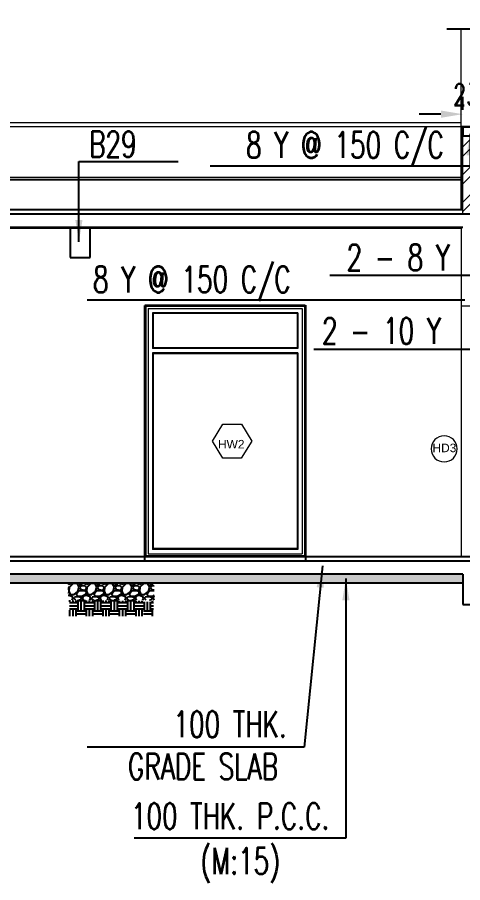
# Model space of a CAD drawing. Header units: millimetres. Extents: x 2659630 to 6742168, y -2425387 to -732288.
# Drawn here: x 3301571 to 3306699, y -1215237 to -1205267 of the extents above; entities that cross this region are included whole.
import ezdxf
from ezdxf.enums import TextEntityAlignment as Align

# ---------------------------------------------------------------- set-up
doc = ezdxf.new("R2010")
doc.units = ezdxf.units.MM
doc.header["$PDMODE"] = 35
doc.header["$PDSIZE"] = -25
doc.linetypes.add('Hidden', pattern=[7.14375, 4.7625, -2.38125])
for name, color, linetype, lineweight in [('A-ANNO-DIMS', 211, 'Continuous', 9), ('A-DETL-THIN', 151, 'Continuous', 18), ('A-DOOR', 31, 'Continuous', 18), ('A-DOOR-FRAM', 31, 'Continuous', 18), ('A-DOOR-IDEN', 31, 'Continuous', 9), ('A-FLOR-HRAL', 11, 'Continuous', 18), ('A-GLAZ-IDEN', 152, 'Continuous', 9), ('A-PLASTER', 50, 'Continuous', 0), ('A-WALL', 113, 'Continuous', 9), ('A-WALL-PATT', 111, 'Continuous', 0), ('I-WALL', 2, 'Continuous', 18)]:
    doc.layers.add(name, color=color, linetype=linetype, lineweight=lineweight)
for name, color, linetype in [('A-EARTH FILL', 1, 'Continuous'), ('A-LINE-1 HIDDEN', 1, 'Continuous'), ('A-MOULDING', 20, 'Continuous'), ('A-RUBBLE', 1, 'Continuous'), ('S-BEAM NO', 3, 'Continuous'), ('S-BRECK LINE', 8, 'Continuous'), ('S-COLUMN NO', 2, 'Continuous'), ('S-CONCRET LINE', 4, 'Continuous'), ('S-DIM-1', 5, 'Continuous'), ('S-PCC', 9, 'Continuous')]:
    doc.layers.add(name, color=color, linetype=linetype)
doc.layers.get('A-ANNO-DIMS').off()
doc.styles.add('Arial_1', font='arial.ttf', dxfattribs={"height": 98.353293})
doc.styles.add('ROMANS', font='r.shx', dxfattribs={"width": 0.7})
doc.dimstyles.new('dim100', dxfattribs={"dimtxt": 250, "dimasz": 250, "dimexe": 200, "dimexo": 200, "dimgap": 100, "dimtad": 1, "dimdec": 0, "dimrnd": 1, "dimzin": 0, "dimdsep": 46, "dimtxsty": 'ROMANS', "dimcen": 0, "dimclrd": 5, "dimclre": 5, "dimclrt": 4, "dimadec": 0, "dimazin": 0, "dimtfac": 1, "dimtdec": 0, "dimtix": 1, "dimtofl": 0, "dimtmove": 2, "dimatfit": 3, "dimfxl": 1, "dimtolj": 1, "dimtzin": 0, "dimlwd": -1, "dimlwe": -1, "dimarcsym": 0})
doc.dimstyles.new('dim33.33', dxfattribs={"dimtxt": 250, "dimasz": 250, "dimexe": 200, "dimexo": 200, "dimgap": 100, "dimtad": 1, "dimdec": 0, "dimlfac": 0.333331, "dimzin": 0, "dimdsep": 46, "dimtxsty": 'ROMANS', "dimcen": 0, "dimclrd": 5, "dimclre": 5, "dimclrt": 4, "dimadec": 0, "dimazin": 0, "dimtfac": 1, "dimtdec": 0, "dimtix": 1, "dimtofl": 0, "dimtmove": 2, "dimatfit": 3, "dimfxl": 1, "dimtolj": 1, "dimtzin": 0, "dimlwd": -1, "dimlwe": -1, "dimarcsym": 0})

# ---------------------------------------------------------------- blocks, each defined once
blk = doc.blocks.new('WINDOW-HW2-1850X2950-ELV')
at = {"layer": 'A-DOOR'}
for p, q in [((37, 2913), (1813, 2913)), ((1763, 2863), (87, 2863)), ((1753, 2853), (97, 2853)), ((1763, 2450), (87, 2450)), ((1763, 2400), (87, 2400)), ((1753, 2460), (97, 2460)), ((1753, 2390), (97, 2390)), ((1763, 137), (87, 137)), ((1753, 147), (97, 147)), ((37, 87), (1813, 87))]:
    blk.add_line(p, q, dxfattribs=at)
at = {"layer": 'A-DOOR-FRAM'}
for p, q in [((37, 2913), (37, 87)), ((1813, 2913), (1813, 87)), ((87, 2863), (87, 2450)), ((97, 2853), (97, 2460)), ((1753, 2853), (1753, 2460)), ((1763, 2863), (1763, 2450)), ((87, 2400), (87, 137)), ((1763, 2400), (1763, 137)), ((97, 2390), (97, 147)), ((1753, 2390), (1753, 147))]:
    blk.add_line(p, q, dxfattribs=at)
at = {"layer": 'A-LINE-1 HIDDEN', "linetype": 'Hidden'}
blk.add_lwpolyline([(0, 2950), (1850, 2950), (1850, 0), (0, 0)], close=True, dxfattribs=at)
at = {"layer": 'I-WALL'}
blk.add_line((12, 2938), (12, 62), dxfattribs=at)
blk.add_lwpolyline([(12, 2938), (1838, 2938), (1838, 62), (12, 62)], dxfattribs=at)
blk = doc.blocks.new('M_Door Tag_Mahindra_2_0mm - M_Door Tag_Mahindra 2-1437518-GROUND FLOOR PLAN-01')
at = {"layer": 'A-DOOR-IDEN'}
blk.add_circle((0, 0), 3, dxfattribs=at)
blk = doc.blocks.new('*D2131')
at = {"layer": 'Defpoints', "color": 0, "ltscale": 1200}
for p in [(3306928.6, -1206383.4), (3306698.6, -1206534.1), (3306928.6, -1206534.1)]:
    blk.add_point(p, dxfattribs=at)
at = {"layer": 'S-COLUMN NO', "color": 5, "ltscale": 1200}
for p, q in [((3306698.6, -1206334.1), (3306698.6, -1206183.4)), ((3306928.6, -1206334.1), (3306928.6, -1206183.4)), ((3306448.6, -1206383.4), (3306198.6, -1206383.4)), ((3307178.6, -1206383.4), (3307428.6, -1206383.4))]:
    blk.add_line(p, q, dxfattribs=at)
for points in [[(3306448.6, -1206425.1), (3306448.6, -1206341.7), (3306698.6, -1206383.4)], [(3307178.6, -1206341.7), (3307178.6, -1206425.1), (3306928.6, -1206383.4)]]:
    blk.add_solid(points, dxfattribs=at)
at = {"layer": 'S-COLUMN NO', "color": 4, "ltscale": 1200, "insert": (3306813.6, -1206158.4), "char_height": 250, "attachment_point": 5, "style": 'ROMANS'}
blk.add_mtext('\\A1;230', dxfattribs=at)

msp = doc.modelspace()

# ---------------------------------------------------------------- hatches: boundary and pattern name
at = {"layer": 'A-EARTH FILL'}
h = msp.add_hatch(dxfattribs=at)
h.set_pattern_fill('EARTH', color=256, scale=15, angle=90)
h.set_pattern_definition([(90, (4147305.95, -1264389.41), (-95.25, 95.25), [95.25, -95.25]), (90, (4147270.23, -1264389.41), (-95.25, 95.25), [95.25, -95.25]), (90, (4147234.51, -1264389.41), (-95.25, 95.25), [95.25, -95.25]), (180, (4147222.61, -1264377.5), (-95.25, -95.25), [95.25, -95.25]), (180, (4147222.61, -1264341.78), (-95.25, -95.25), [95.25, -95.25]), (180, (4147222.61, -1264306.06), (-95.25, -95.25), [95.25, -95.25])])
h.paths.add_polyline_path([(3303140.268, -1212168.447), (3303140.268, -1211990.828), (3302170.268, -1211983.999), (3302170.268, -1212168.447)])
at = {"layer": 'A-RUBBLE'}
h = msp.add_hatch(dxfattribs=at)
h.set_pattern_fill('GRAVEL', color=256, scale=8)
h.set_pattern_definition([(228.012788, (3148487.223, -1264186.208), (-1625.6000001, -1828.7999999), [27.33772, -2706.4387]), (184.969741, (3148468.935, -1264206.528), (2438.39999904, 203.20001158), [46.91238, -4644.3239]), (132.510447, (3148422.199, -1264210.592), (2032.0000009, -2235.1999992), [33.07852, -3274.77782]), (267.273689, (3148342.951, -1264261.392), (203.2000004, 4064), [42.72036, -4229.315]), (292.833654, (3148340.919, -1264304.064), (-1016.0000001, 2438.39999996), [41.8907, -4147.18462]), (357.273689, (3148357.175, -1264342.672), (-4064, 203.2000004), [42.72036, -4229.315]), (37.6942405, (3148399.847, -1264344.704), (-2641.59999988, -2032.00000015), [56.4955, -5593.04923]), (72.2553284, (3148444.551, -1264310.16), (1422.4000004, 4470.39999988), [53.33756, -5280.42053]), (121.4295656, (3148460.807, -1264259.36), (-1625.60000023, 2641.59999986), [42.86504, -4243.64366]), (175.236358, (3148438.455, -1264222.784), (2235.2, -203.2000004), [48.93706, -2397.91496]), (222.397438, (3148389.687, -1264218.72), (-2438.39999992, -2235.20000009), [63.28623, -6265.3418]), (138.814075, (3148544.119, -1264263.424), (-1422.4, 1219.2), [21.60036, -2138.44527]), (171.4692344, (3148527.863, -1264249.2), (2641.6000001, -406.39999954), [41.09456, -4068.37112]), (225, (3148487.22, -1264243.1), (0, -203.2), [28.73675, -258.63145]), (203.19859, (3148473, -1264218.72), (1016, 406.4), [15.4753, -1532.0498]), (291.80141, (3148458.775, -1264224.816), (-203.2, 609.6), [21.88525, -1072.38024]), (30.963757, (3148466.903, -1264245.136), (609.6, 406.4), [35.54557, -1149.30385]), (161.56505, (3148497.38, -1264226.85), (406.4, -203.2), [25.70297, -616.87185]), (16.38954, (3148340.919, -1264224.816), (2032, 609.6), [36.00704, -3564.70613]), (70.346176, (3148375.463, -1264214.656), (-812.8000001, -2235.2), [30.20792, -2990.57725]), (293.19859, (3148497.383, -1264186.208), (-406.4, 1016), [30.9504, -1516.57469]), (343.61046, (3148509.575, -1264214.656), (-2032.00000004, 609.59999986), [36.00704, -3564.70613]), (339.443955, (3148340.92, -1264350.8), (-1016, 406.4), [34.72282, -1701.41875]), (294.775141, (3148373.431, -1264362.992), (-1016.0000012, 2235.1999995), [29.09377, -2880.28747]), (66.80141, (3148499.415, -1264389.408), (406.4, 1016), [30.9504, -1516.57469]), (17.354025, (3148511.607, -1264360.96), (-2641.59999995, -812.8000002), [34.06262, -3372.19008]), (69.443955, (3148399.847, -1264389.408), (-406.4, -1016), [17.3614, -1718.78015]), (101.309932, (3148487.223, -1264389.408), (-203.2, 812.8), [10.36117, -1025.7596]), (165.963757, (3148485.19, -1264379.25), (609.6, -203.2), [41.8907, -795.92437]), (186.009006, (3148444.551, -1264369.088), (2032, 203.2000001), [38.82136, -3843.3092]), (303.690068, (3148466.903, -1264263.424), (-203.2, 406.4), [29.3059, -703.3421]), (353.1572266, (3148483.159, -1264287.808), (3454.40000002, -406.3999998), [51.16454, -5065.28073]), (60.945396, (3148533.96, -1264293.904), (-812.8, -1422.4), [20.92066, -2071.15139]), (90, (3148544.12, -1264275.62), (-203.2, 203.2), [12.192, -191.008]), (120.256437, (3148440.487, -1264362.992), (812.7999999, -1422.4), [28.22936, -2794.71526]), (48.012787, (3148426.263, -1264338.608), (1625.6000001, 1828.7999999), [54.67543, -2679.10098]), (0, (3148462.84, -1264297.97), (203.2, 203.2), [52.832, -150.368]), (325.3048465, (3148515.671, -1264297.968), (2032.0000008, -1422.3999989), [32.12876, -3180.74534]), (254.054604, (3148542.087, -1264316.256), (-203.2, -812.8), [29.58633, -1449.732]), (207.6459754, (3148533.959, -1264344.704), (-3860.80000014, -2031.99999973), [48.1716, -4768.99715]), (175.426079, (3148491.287, -1264367.056), (-2641.6, 203.2), [50.96236, -5045.26772])])
h.paths.add_polyline_path([(3303148.119, -1211783.999), (3302158.119, -1211783.999), (3302158.119, -1211983.999), (3303148.119, -1211983.999)])
at = {"layer": 'A-WALL-PATT'}
h = msp.add_hatch(dxfattribs=at)
h.set_pattern_fill('ANSI32', color=256, scale=600, angle=180, style=0)
h.set_pattern_definition([(225, (3476168.42, -1046306.47), (159.09903, -159.09903), []), (225, (3476062.35, -1046306.47), (159.09903, -159.09903), [])])
h.paths.add_polyline_path([(3306698.642, -1207534.082), (3306928.642, -1207534.082), (3306928.642, -1206634.08), (3306698.642, -1206634.08)])
at = {"layer": 'S-PCC'}
h = msp.add_hatch(dxfattribs=at)
h.set_pattern_fill('AR-CONC', color=256, style=0)
h.set_pattern_definition([(50, (7407.59, -6638.82), (182.184669, -15.9390855), [19.05, -209.55]), (355, (7407.59, -6638.82), (-35.242826, 191.056643), [15.24, -167.64]), (100.451, (7422.77, -6640.15), (146.942502, 175.116688), [16.19, -178.09]), (46.1842, (7407.6, -6588.02), (271.079041, -42.042328), [28.575, -314.325]), (96.6356, (7430.18, -6591.53), (237.404234, 247.425556), [24.285, -267.135]), (351.184, (7407.6, -6588.02), (237.404606, 247.425118), [22.86, -251.46]), (21, (7432.99, -6600.72), (151.61488, -102.2655185), [19.05, -209.55]), (326, (7432.99, -6600.72), (61.802028, 184.187966), [15.24, -167.64]), (71.4514, (7445.62, -6609.24), (213.416491, 81.922858), [16.19, -178.09]), (37.5, (7407.59, -6638.82), (3.0886033, 84.5550389), [0, -165.608, 0, -170.18, 0, -168.275]), (7.5, (7407.59, -6638.82), (66.8196625, 100.1805748), [0, -97.028, 0, -161.798, 0, -64.135]), (327.5, (7350.95, -6638.82), (135.5905952, -5.728744), [0, -63.5, 0, -198.12, 0, -262.89]), (317.5, (7325.55, -6638.82), (148.1291814, 25.426491), [0, -82.55, 0, -131.572, 0, -186.69])])
h.paths.add_polyline_path([(3298928.642, -1211683.995), (3298928.642, -1211783.999), (3306698.642, -1211783.999), (3306698.642, -1211683.995)])

# ---------------------------------------------------------------- linework, layer by layer
at = {"layer": 'A-DETL-THIN'}
msp.add_line((3306686.642, -1211483.995), (3306686.642, -1208595.972), dxfattribs=at)
at = {"layer": 'A-FLOR-HRAL'}
for p, q in [((3306678.642, -1206484.08), (3298982.1, -1206484.08)), ((3306678.642, -1206529.08), (3298982.1, -1206529.08))]:
    msp.add_line(p, q, dxfattribs=at)
at = {"layer": 'A-GLAZ-IDEN'}
msp.add_lwpolyline([(3304149.95, -1210345.99), (3303935.232, -1210345.99), (3303817.225, -1210151.098), (3303935.232, -1209956.207), (3304151.543, -1209956.207), (3304269.549, -1210151.098), (3304149.95, -1210345.99)], close=True, dxfattribs=at)
at = {"layer": 'A-LINE-1 HIDDEN', "linetype": 'Hidden'}
msp.add_line((3282928.643, -1207134.084), (3306678.642, -1207134.082), dxfattribs=at)
at = {"layer": 'A-MOULDING'}
for p, q in [((3306698.642, -1207484.08), (3282948.643, -1207484.08)), ((3308098.642, -1211483.995), (3282928.642, -1211483.995))]:
    msp.add_line(p, q, dxfattribs=at)
at = {"layer": 'A-PLASTER'}
for p, q in [((3306686.642, -1206522.08), (3306940.642, -1206522.08)), ((3306686.642, -1207484.08), (3306686.642, -1206522.08)), ((3282940.642, -1207696.08), (3306686.642, -1207696.08)), ((3306686.642, -1208595.972), (3306686.642, -1207696.08)), ((3306940.642, -1208595.972), (3306686.642, -1208595.972))]:
    msp.add_line(p, q, dxfattribs=at)
at = {"layer": 'A-WALL'}
for p, q in [((3306678.643, -1205404.704), (3306678.642, -1207484.08)), ((3306698.642, -1207534.082), (3306698.642, -1206634.08)), ((3306678.642, -1207114.071), (3298982.1, -1207114.076))]:
    msp.add_line(p, q, dxfattribs=at)
at = {"layer": 'S-BRECK LINE'}
msp.add_lwpolyline([(3307281.878, -1205404.704), (3306908.731, -1205404.704), (3306908.731, -1205267.33), (3306795.915, -1205542.077), (3306795.915, -1205404.704), (3306517.936, -1205404.704)], dxfattribs=at)
at = {"layer": 'S-CONCRET LINE'}
for p, q in [((3302178.642, -1207683.997), (3302178.642, -1208034)), ((3302408.642, -1208034), (3302408.642, -1207683.997)), ((3302178.642, -1208034), (3302408.642, -1208034)), ((3311658.642, -1211533.995), (3282698.642, -1211533.999)), ((3306698.642, -1211683.995), (3298928.642, -1211683.995)), ((3306698.642, -1211683.995), (3306698.642, -1212033.996)), ((3306698.642, -1212033.996), (3306928.642, -1212033.996))]:
    msp.add_line(p, q, dxfattribs=at)
msp.add_lwpolyline([(3306928.642, -1206534.08), (3306698.642, -1206534.08), (3306698.642, -1206634.08), (3306928.642, -1206634.08)], close=True, dxfattribs=at)
msp.add_lwpolyline([(3306928.642, -1207533.999), (3282928.642, -1207533.999), (3282928.642, -1207134.084), (3282445.18, -1207134.084, 0.9856764), (3282448.64, -1207374.051), (3282448.64, -1207599.042), (3282578.642, -1207599.043), (3282578.641, -1207794.017), (3282698.642, -1207794.017), (3282698.642, -1208034.08), (3282928.642, -1208034.08), (3282928.642, -1207683.999), (3306698.642, -1207683.999)], format="xyb", dxfattribs=at)
at = {"layer": 'S-DIM-1'}
for p, q in [((3306880.218, -1208241.762), (3305169, -1208241.762)), ((3306723.641, -1208527.875), (3302375.337, -1208527.875)), ((3306880.218, -1209095.266), (3304986.668, -1209095.266))]:
    msp.add_line(p, q, dxfattribs=at)
at = {"layer": 'S-PCC'}
msp.add_lwpolyline([(3298928.64, -1211783.999), (3306698.642, -1211783.999)], dxfattribs=at)

# ---------------------------------------------------------------- block references
at = {"layer": 'A-ANNO-DIMS'}
msp.add_blockref('WINDOW-HW2-1850X2950-ELV', (3303038.647, -1211533.979), dxfattribs=at)
at = {"layer": 'A-DOOR-IDEN', "xscale": -49.99999999999997, "yscale": 49.99999999999998, "zscale": 49.99999999999998, "rotation": 328.2684126260899}
msp.add_blockref('M_Door Tag_Mahindra_2_0mm - M_Door Tag_Mahindra 2-1437518-GROUND FLOOR PLAN-01', (3306485.203, -1210239.215), dxfattribs=at)

# ---------------------------------------------------------------- texts
at = {"layer": 'A-DOOR-IDEN', "insert": (3306488.203, -1210178.965), "char_height": 98.3533, "width": 208.8, "attachment_point": 2, "rotation": 0.1314106, "line_spacing_factor": 0.938532, "style": 'Arial_1'}
msp.add_mtext('HD3', dxfattribs=at)
at = {"layer": 'A-GLAZ-IDEN', "insert": (3304033.892, -1210234.698), "char_height": 98.3533, "width": 244.8, "attachment_point": 8, "line_spacing_factor": 0.938532, "style": 'Arial_1'}
msp.add_mtext('HW2', dxfattribs=at)
at = {"layer": 'S-BEAM NO', "style": 'ROMANS', "width": 0.7}
msp.add_text('B29', height=300, dxfattribs=at).set_placement((3302670.718, -1206729.039, 0), align=Align.MIDDLE_CENTER)
at = {"layer": 'S-DIM-1', "color": 4, "ltscale": 2500, "char_height": 300, "attachment_point": 5, "style": 'ROMANS'}
for s, insert, rotation in [('{\\A1;8 Y @ 150 C/C}', (3305342.699, -1206787.814), 359.9999954), ('{\\A1;2 - 8 Y }', (3305955.538, -1208033.586), 359.9999954), ('{\\A1;8 Y @ 150 C/C}', (3303580.196, -1208336.33), 359.9999954), ('{\\A1;2 - 10 Y }', (3305762.639, -1208880.494), 359.9999954), ('{\\A1;100 THK.}', (3304019.86, -1213412.023), 359.9999954), ('{\\A1;GRADE SLAB }', (3303707.957, -1213897.413), 0.0000046), ('{\\A1;100 THK. P.C.C.}', (3304019.86, -1214470.994), 359.9999954), ('{\\A1;100 THK. P.C.C.}', (3304019.86, -1214470.994), 359.9999954), ('{\\A1;100 THK. P.C.C.}', (3304019.86, -1214470.994), 359.9999954), ('{\\A1;(M:15)}', (3304137.743, -1215037.098), 359.9999954), ('{\\A1;(M:15)}', (3304137.743, -1215037.098), 359.9999954), ('{\\A1;(M:15)}', (3304137.743, -1215037.098), 359.9999954)]:
    msp.add_mtext(s, dxfattribs=dict(at, insert=insert, rotation=rotation))

# ---------------------------------------------------------------- dimensions: what is measured, and where the dimension line sits
at = {"layer": 'S-COLUMN NO', "ltscale": 1200}
dim = msp.add_linear_dim(base=(3306928.642, -1206383.385), p1=(3306698.642, -1206534.08), p2=(3306928.642, -1206534.08), dimstyle='dim100', dxfattribs=at)
dim.commit()
dim.dimension.update_dxf_attribs({"geometry": '*D2131', "text_midpoint": (3306813.642, -1206158.385)})

# ---------------------------------------------------------------- leaders
for points in [[(3306783.276, -1206609.08), (3306783.276, -1206982.362), (3303789.966, -1206982.362)], [(3302279.977, -1207853.074), (3302279.977, -1206926.763), (3303424.35, -1206926.763)]]:
    msp.add_leader(points, dimstyle='dim100', override={"dimgap": 100, "dimtad": 0}, dxfattribs=at)
at = {"layer": 'S-DIM-1'}
for points in [[(3305082.732, -1211587.463), (3304874.278, -1213675.246), (3302374.018, -1213675.246)], [(3305354.239, -1211732.337), (3305354.239, -1214724.945), (3302915.386, -1214724.945)]]:
    msp.add_leader(points, dimstyle='dim33.33', dxfattribs=at)

doc.saveas('drawing.dxf')
